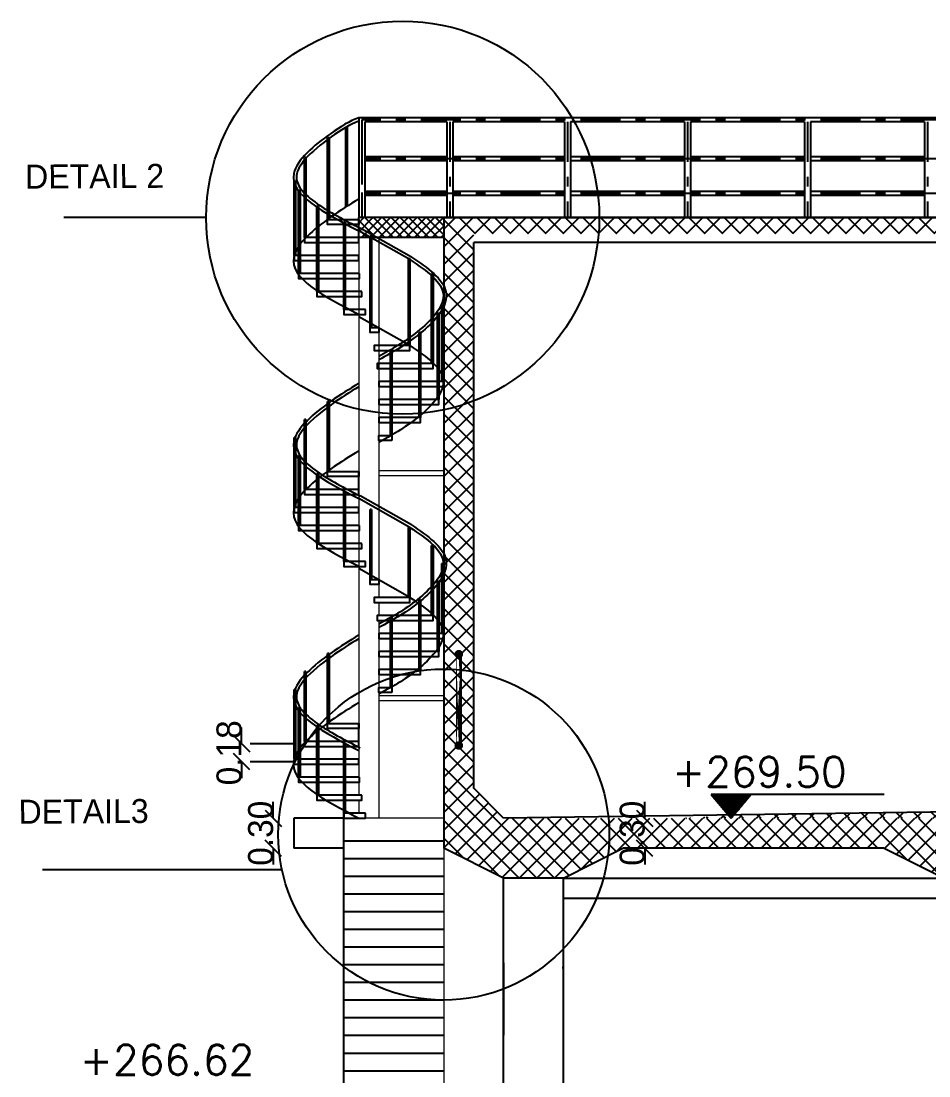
# Model space of a CAD drawing. Extents: x 166525 to 167198, y 178739 to 179747.
# Drawn here: x 166617.33 to 166626.42, y 179279.92 to 179290.48 of the extents above; entities that cross this region are included whole.
import ezdxf

# ---------------------------------------------------------------- set-up
doc = ezdxf.new("R2010")
doc.units = 0
doc.header["$MEASUREMENT"] = 0
for name, pattern in [('AUSGEZOGEN', [0]), ('CENTER', [2, 1.25, -0.25, 0.25, -0.25]), ('STRICHPUNKT2', [0.7, 0.4, -0.15, 0, -0.15])]:
    doc.linetypes.add(name, pattern=pattern)
doc.layers.get('0').update_dxf_attribs({"linetype": 'CONTINUOUS'})
doc.layers.get('DEFPOINTS').update_dxf_attribs({"linetype": 'CONTINUOUS'})
for name, color, linetype in [('3', 4, 'CONTINUOUS'), ('4', 12, 'CONTINUOUS'), ('EBENE0', 7, 'AUSGEZOGEN'), ('FRAME', 2, 'CONTINUOUS'), ('HATCH', 40, 'CONTINUOUS'), ('HATCH-2', 252, 'CONTINUOUS'), ('HATSH', 252, 'CONTINUOUS'), ('Stairs', 231, 'CONTINUOUS'), ('TEXTM', 2, 'CONTINUOUS'), ('TEXTS', 1, 'CONTINUOUS')]:
    doc.layers.add(name, color=color, linetype=linetype)
doc.layers.add('dimentions', color=241, linetype='CONTINUOUS', lineweight=20)
doc.layers.add('LAND CORNERS', color=255, linetype='CONTINUOUS', lineweight=25)
doc.styles.add('ROMANS', font='romans.shx')
doc.dimstyles.new('mais 1-100 plan', dxfattribs={"dimtxt": 0.25, "dimasz": 0.1635, "dimexe": 0.18, "dimexo": 0.0625, "dimgap": 0, "dimtad": 1, "dimzin": 0, "dimdsep": 46, "dimtxsty": 'Standard', "dimblk": 'OBLIQUE', "dimcen": 0, "dimse1": 1, "dimse2": 1, "dimclrd": 8, "dimclrt": 4, "dimadec": 0, "dimazin": 0, "dimtfac": 1, "dimtix": 1, "dimtofl": 0, "dimtmove": 0, "dimatfit": 3, "dimldrblk": 'OBLIQUE', "dimfxl": 0.18, "dimtolj": 1, "dimtzin": 0, "dimarcsym": 0})

# ---------------------------------------------------------------- blocks, each defined once
blk = doc.blocks.new('_OBLIQUE')
at = {"color": 0, "linetype": 'ByBlock'}
blk.add_line((-0.5, -0.5), (0.5, 0.5), dxfattribs=at)
blk = doc.blocks.new('*D415')
at = {"layer": 'DEFPOINTS', "color": 0, "transparency": 16777216}
for p in [(166620.063, 179282.499), (166619.857, 179282.199), (166620.063, 179282.199)]:
    blk.add_point(p, dxfattribs=at)
at = {"layer": 'LAND CORNERS', "color": 8, "lineweight": -2, "transparency": 16777216}
for p, q in [((166619.857, 179282.499), (166619.857, 179282.662)), ((166619.857, 179282.199), (166619.857, 179282.035))]:
    blk.add_line(p, q, dxfattribs=at)
at = {"layer": 'LAND CORNERS', "color": 8, "lineweight": -2, "transparency": 16777216, "xscale": 0.1635000000000001, "yscale": 0.1635000000000001, "zscale": 0.1635000000000001}
for p, rotation in [((166619.857, 179282.499), 270), ((166619.857, 179282.199), 90)]:
    blk.add_blockref('_OBLIQUE', p, dxfattribs=dict(at, rotation=rotation))
at = {"layer": 'LAND CORNERS', "color": 4, "transparency": 16777216, "insert": (166619.732, 179282.349), "char_height": 0.25, "attachment_point": 5, "rotation": 90}
blk.add_mtext('\\A1;0.30', dxfattribs=at)
blk = doc.blocks.new('*D416')
at = {"layer": 'DEFPOINTS', "color": 0, "transparency": 16777216}
for p in [(166619.541, 179283.244), (166619.626, 179283.244), (166619.626, 179283.064)]:
    blk.add_point(p, dxfattribs=at)
at = {"layer": 'LAND CORNERS', "color": 8, "lineweight": -2, "transparency": 16777216}
for p, q in [((166619.541, 179283.244), (166619.541, 179283.407)), ((166619.541, 179283.064), (166619.541, 179282.9))]:
    blk.add_line(p, q, dxfattribs=at)
at = {"layer": 'LAND CORNERS', "color": 8, "lineweight": -2, "transparency": 16777216, "xscale": 0.1635000000000001, "yscale": 0.1635000000000001, "zscale": 0.1635000000000001}
for p, rotation in [((166619.541, 179283.244), 270), ((166619.541, 179283.064), 90)]:
    blk.add_blockref('_OBLIQUE', p, dxfattribs=dict(at, rotation=rotation))
at = {"layer": 'LAND CORNERS', "color": 4, "transparency": 16777216, "insert": (166619.416, 179283.154), "char_height": 0.25, "attachment_point": 5, "rotation": 90}
blk.add_mtext('\\A1;0.18', dxfattribs=at)
blk = doc.blocks.new('A$C4AF0736A')
at = {"layer": 'EBENE0', "color": 3, "linetype": 'AUSGEZOGEN'}
blk.add_line((0, 0), (10.6, 0), dxfattribs=at)
blk = doc.blocks.new('*D417')
at = {"layer": '4', "color": 8, "linetype": 'Continuous', "lineweight": -2, "transparency": 16777216}
for p, q in [((166623.575, 179282.499), (166623.575, 179282.662)), ((166623.575, 179282.199), (166623.575, 179282.035))]:
    blk.add_line(p, q, dxfattribs=at)
at = {"layer": 'DEFPOINTS', "color": 0, "linetype": 'Continuous', "transparency": 16777216}
for p in [(166625.612, 179282.499), (166623.575, 179282.199), (166625.612, 179282.199)]:
    blk.add_point(p, dxfattribs=at)
at = {"layer": '4', "color": 8, "linetype": 'Continuous', "lineweight": -2, "transparency": 16777216, "xscale": 0.1635000000000001, "yscale": 0.1635000000000001, "zscale": 0.1635000000000001}
for p, rotation in [((166623.575, 179282.499), 270), ((166623.575, 179282.199), 90)]:
    blk.add_blockref('_OBLIQUE', p, dxfattribs=dict(at, rotation=rotation))
at = {"layer": '4', "color": 4, "linetype": 'Continuous', "transparency": 16777216, "insert": (166623.45, 179282.349), "char_height": 0.25, "attachment_point": 5, "rotation": 90}
blk.add_mtext('\\A1;0.30', dxfattribs=at)

msp = doc.modelspace()

# ---------------------------------------------------------------- hatches: boundary and pattern name
at = {"layer": '4'}
h = msp.add_hatch(color=2, dxfattribs=at)
edge = h.paths.add_edge_path()
edge.add_arc((166621.71386, 179284.14094), 0.04314, 180, 540, ccw=False)
at = {"layer": '4', "linetype": 'CENTER', "ltscale": 2}
h = msp.add_hatch(dxfattribs=at)
h.set_pattern_fill('PLASTI', color=2, scale=0.05, style=0)
h.set_pattern_definition([(180, (167101.360878, 179579.563999), (0, 0.0125), []), (180, (167101.360878, 179579.565561), (0, 0.0125), []), (180, (167101.360878, 179579.567124), (0, 0.0125), []), (180, (167101.360878, 179579.571811), (0, 0.0125), [])])
edge = h.paths.add_edge_path()
edge.add_line((166621.71447, 179284.1709), (166621.71447, 179284.10826))
edge.add_line((166621.68333, 179284.14311), (166621.74583, 179284.14311))
edge.add_line((166621.73764, 179283.23665), (166621.73764, 179284.13323))
edge.add_line((166621.68764, 179283.23665), (166621.68764, 179284.13323))
edge.add_line((166621.71447, 179283.25697), (166621.71447, 179283.19433))
edge.add_line((166621.68333, 179283.22918), (166621.74583, 179283.22918))
at = {"layer": '4'}
h = msp.add_hatch(color=2, dxfattribs=at)
edge = h.paths.add_edge_path()
edge.add_arc((166621.71386, 179283.22702), 0.04314, 180, 540, ccw=False)
at = {"layer": '4', "linetype": 'Continuous'}
h = msp.add_hatch(dxfattribs=at)
h.set_pattern_fill('ANSI31', color=256, scale=0.01, style=0)
h.set_pattern_definition([(45, (166583.881096, 179173.7402717), (-0.000883883476, 0.000883883476), [])])
h.paths.add_polyline_path([(166624.64051, 179282.73722), (166624.24051, 179282.73722), (166624.44051, 179282.49882)])
at = {"layer": 'HATCH-2'}
h = msp.add_hatch(dxfattribs=at)
h.set_pattern_fill('ANSI37', color=256, scale=0.5, style=0)
h.set_pattern_definition([(45, (160955.915154, 180352.57566), (-0.0441941738, 0.0441941738), []), (135, (160955.915154, 180352.57566), (-0.0441941738, -0.0441941738), [])])
h.paths.add_polyline_path([(166620.71265, 179288.30882), (166620.71265, 179288.50882), (166621.56265, 179288.50882), (166621.56265, 179288.30882)])
at = {"layer": 'HATSH'}
h = msp.add_hatch(dxfattribs=at)
h.set_pattern_fill('ANSI37', color=256, style=0)
h.set_pattern_definition([(45, (14817.36266, 20184.19841), (-0.08838834765, 0.08838834765), []), (135, (14817.36266, 20184.19841), (-0.08838834765, -0.08838834765), [])])
h.paths.add_polyline_path([(166632.16264, 179288.50882), (166621.56264, 179288.50882), (166621.56264, 179286.02837), (166621.86264, 179286.02837), (166621.86264, 179288.34882), (166626.71264, 179288.34882), (166626.71264, 179288.04882), (166627.01264, 179288.04882), (166627.01264, 179288.34882), (166631.86264, 179288.34882), (166631.86264, 179286.02837), (166632.16264, 179286.02837)])
h.paths.add_polyline_path([(166632.16264, 179286.02837), (166631.86264, 179286.02837), (166631.86264, 179285.43876), (166632.16264, 179285.43876), (166632.16264, 179285.63876), (166632.16264, 179285.63876)])
h.paths.add_polyline_path([(166632.16264, 179285.23876), (166632.16264, 179285.43876), (166631.86264, 179285.43876), (166631.86264, 179282.79882), (166631.56264, 179282.49882), (166622.16264, 179282.49882), (166621.86264, 179282.79882), (166621.86264, 179285.23876), (166621.86264, 179285.23876), (166621.86264, 179285.43876), (166621.76264, 179285.43876), (166621.56264, 179285.43876), (166621.56264, 179282.19882), (166622.16264, 179281.89882), (166622.76264, 179281.89882), (166623.36264, 179282.19882), (166625.96264, 179282.19882), (166626.56264, 179281.89882), (166627.16264, 179281.89882), (166627.76264, 179282.19882), (166630.36264, 179282.19882), (166630.96264, 179281.89882), (166631.56264, 179281.89882), (166632.16264, 179282.19882), (166632.16264, 179285.23876)])
h.paths.add_polyline_path([(166621.86264, 179286.02837), (166621.56264, 179286.02837), (166621.56264, 179285.43876), (166621.86264, 179285.43876), (166621.86264, 179285.63876), (166621.86264, 179285.63876)])
h.paths.add_polyline_path([(166628.31957, 179288.28061), (166628.31957, 179288.57704), (166628.54457, 179288.57704), (166628.54457, 179288.28061)], flags=9)
h = msp.add_hatch(dxfattribs=at)
h.set_pattern_fill('ANSI37', color=256, style=0)
h.set_pattern_definition([(45, (14981.68707, 20286.81981), (-0.08838834765, 0.08838834765), []), (135, (14981.68707, 20286.81981), (-0.08838834765, -0.08838834765), [])])
h.paths.add_polyline_path([(166631.69831, 179282.63449), (166624.64415, 179282.53413), (166623.89422, 179282.50013), (166623.89312, 179282.49882), (166631.56264, 179282.49882)])

# ---------------------------------------------------------------- linework, layer by layer
at = {"color": 2, "linetype": 'Continuous'}
for p, q in [((166619.186, 179288.50882), (166617.76328, 179288.50882)), ((166619.9446, 179281.98202), (166617.54933, 179281.98202))]:
    msp.add_line(p, q, dxfattribs=at)
for centre, radius in [((166621.15265, 179288.50882), 1.96665), ((166621.56265, 179282.33582), 1.65628)]:
    msp.add_circle(centre, radius, dxfattribs=at)
at = {"layer": '4', "color": 3, "linetype": 'AUSGEZOGEN'}
for p, q in [((166621.56264, 179288.50882), (166632.16264, 179288.50882)), ((166621.86264, 179282.79882), (166621.86264, 179288.25882)), ((166631.86264, 179288.25882), (166621.86264, 179288.25882)), ((166622.16264, 179282.49882), (166621.86264, 179282.79882)), ((166631.69831, 179282.63449), (166622.16264, 179282.49882)), ((166622.16264, 179281.89882), (166621.56264, 179282.19882)), ((166625.96264, 179282.19882), (166623.36264, 179282.19882)), ((166626.56264, 179281.89882), (166625.96264, 179282.19882)), ((166622.16264, 179280.38472), (166622.16264, 179281.89882)), ((166622.76264, 179280.38593), (166622.76264, 179281.89882))]:
    msp.add_line(p, q, dxfattribs=at)
at = {"layer": '4', "color": 2, "linetype": 'CENTER', "ltscale": 2}
msp.add_line((166621.73764, 179283.23665), (166621.73764, 179284.13323), dxfattribs=at)
at = {"layer": '4', "linetype": 'Continuous'}
for p, q in [((166624.24051, 179282.73722), (166624.44051, 179282.49882)), ((166625.96947, 179282.73722), (166624.24051, 179282.73722)), ((166624.64051, 179282.73722), (166624.44051, 179282.49882))]:
    msp.add_line(p, q, dxfattribs=at)
at = {"layer": '4', "color": 3, "linetype": 'AUSGEZOGEN'}
for points in [[(166622.76264, 179281.89882), (166626.56264, 179281.89882)], [(166622.76265, 179281.69882), (166626.56265, 179281.69882)]]:
    msp.add_lwpolyline(points, dxfattribs=at)
at = {"layer": 'dimentions'}
for p, q in [((166620.71265, 179288.30882), (166620.71265, 179282.90882)), ((166620.91265, 179288.30882), (166620.91265, 179284.70882)), ((166620.91265, 179284.65882), (166620.91265, 179284.52882)), ((166620.91265, 179284.47882), (166620.91265, 179282.49882)), ((166620.71265, 179282.85882), (166620.71265, 179282.72882)), ((166620.71265, 179282.67882), (166620.71265, 179282.54882)), ((166621.56265, 179282.49882), (166620.56265, 179282.49882)), ((166621.56265, 179282.19882), (166621.56265, 179279.50382))]:
    msp.add_line(p, q, dxfattribs=at)
at = {"layer": 'dimentions', "color": 1}
for p, q in [((166621.56265, 179285.97382), (166620.91265, 179285.97382)), ((166621.56265, 179285.92382), (166620.91265, 179285.92382)), ((166621.56265, 179283.72382), (166620.91265, 179283.72382)), ((166621.56265, 179283.67382), (166620.91265, 179283.67382))]:
    msp.add_line(p, q, dxfattribs=at)
at = {"layer": 'EBENE0', "color": 2, "linetype": 'AUSGEZOGEN'}
for p, q in [((166620.71265, 179289.50882), (166620.71265, 179288.50882)), ((166632.13265, 179289.50882), (166620.71265, 179289.50882)), ((166621.65265, 179289.50882), (166621.59265, 179289.50882)), ((166620.77265, 179289.46882), (166620.77265, 179288.50882)), ((166621.59265, 179289.46882), (166620.77265, 179289.46882)), ((166621.59265, 179289.46882), (166621.59265, 179288.50882)), ((166621.65265, 179289.46882), (166621.65265, 179288.50882)), ((166622.77265, 179289.46882), (166621.65265, 179289.46882)), ((166622.77265, 179289.46882), (166622.77265, 179288.50882)), ((166622.83265, 179289.46882), (166622.83265, 179288.50882)), ((166623.97265, 179289.46882), (166622.83265, 179289.46882)), ((166623.97265, 179289.46882), (166623.97265, 179288.50882)), ((166624.03265, 179289.46882), (166624.03265, 179288.50882)), ((166625.17265, 179289.46882), (166624.03265, 179289.46882)), ((166625.17265, 179289.46882), (166625.17265, 179288.50882)), ((166625.23265, 179289.46882), (166625.23265, 179288.50882)), ((166626.37265, 179289.46882), (166625.23265, 179289.46882)), ((166626.37265, 179289.46882), (166626.37265, 179288.50882)), ((166620.71265, 179289.34882), (166620.71265, 179288.50882)), ((166620.77265, 179289.30882), (166620.77265, 179288.50882)), ((166621.59265, 179289.11882), (166620.77265, 179289.11882)), ((166621.59265, 179289.07882), (166620.77265, 179289.07882)), ((166622.77265, 179289.11882), (166621.65265, 179289.11882)), ((166622.77265, 179289.07882), (166621.65265, 179289.07882)), ((166623.97265, 179289.11882), (166622.83265, 179289.11882)), ((166623.97265, 179289.07882), (166622.83265, 179289.07882)), ((166625.17265, 179289.11882), (166624.03265, 179289.11882)), ((166625.17265, 179289.07882), (166624.03265, 179289.07882)), ((166626.37265, 179289.11882), (166625.23265, 179289.11882)), ((166626.37265, 179289.07882), (166625.23265, 179289.07882)), ((166621.59265, 179288.76882), (166620.77265, 179288.76882)), ((166622.77265, 179288.76882), (166621.65265, 179288.76882)), ((166623.97265, 179288.76882), (166622.83265, 179288.76882)), ((166625.17265, 179288.76882), (166624.03265, 179288.76882)), ((166626.37265, 179288.76882), (166625.23265, 179288.76882)), ((166621.59265, 179288.72882), (166620.77265, 179288.72882)), ((166622.77265, 179288.72882), (166621.65265, 179288.72882)), ((166623.97265, 179288.72882), (166622.83265, 179288.72882)), ((166625.17265, 179288.72882), (166624.03265, 179288.72882)), ((166626.37265, 179288.72882), (166625.23265, 179288.72882))]:
    msp.add_line(p, q, dxfattribs=at)
at = {"layer": 'EBENE0', "color": 1, "linetype": 'STRICHPUNKT2'}
for p, q in [((166620.74265, 179289.48882), (166620.74265, 179288.50882)), ((166632.13265, 179289.48882), (166620.74265, 179289.48882)), ((166621.62265, 179289.46882), (166621.62265, 179288.50882)), ((166622.80265, 179289.46882), (166622.80265, 179288.50882)), ((166624.00265, 179289.46882), (166624.00265, 179288.50882)), ((166625.20265, 179289.46882), (166625.20265, 179288.50882)), ((166626.40265, 179289.46882), (166626.40265, 179288.50882)), ((166620.74265, 179289.30882), (166620.74265, 179288.50882)), ((166632.13265, 179289.09882), (166620.77265, 179289.09882)), ((166632.13265, 179288.74882), (166620.77265, 179288.74882))]:
    msp.add_line(p, q, dxfattribs=at)
at = {"layer": 'EBENE0', "color": 3, "linetype": 'AUSGEZOGEN'}
for p, q in [((166621.59265, 179288.50882), (166620.71265, 179288.50882)), ((166632.16265, 179288.50882), (166621.56265, 179288.50882)), ((166621.56265, 179288.50882), (166621.56265, 179282.19882)), ((166621.56265, 179288.50882), (166621.56265, 179282.19882)), ((166621.56265, 179288.50882), (166621.56265, 179282.19882)), ((166621.56265, 179288.50882), (166621.56265, 179282.19882)), ((166621.56265, 179288.50882), (166621.56265, 179282.19882)), ((166621.56265, 179288.50882), (166621.56265, 179282.19882)), ((166632.16265, 179288.50882), (166621.56265, 179288.50882)), ((166621.56265, 179288.30882), (166620.71265, 179288.30882)), ((166620.56265, 179282.49882), (166620.06265, 179282.49882)), ((166620.06265, 179282.49882), (166620.06265, 179282.19882)), ((166620.56265, 179282.19882), (166620.06265, 179282.19882)), ((166622.16265, 179281.89882), (166621.56265, 179282.19882)), ((166622.16265, 179281.89882), (166621.56265, 179282.19882)), ((166622.16265, 179281.89882), (166621.56265, 179282.19882)), ((166623.36264, 179282.19882), (166622.76264, 179281.89557)), ((166622.76264, 179281.89882), (166622.16264, 179281.89882)), ((166622.16265, 179266.49882), (166622.16265, 179281.89882)), ((166622.16265, 179266.49882), (166622.16265, 179281.89882)), ((166622.16265, 179280.38593), (166622.16265, 179281.89882)), ((166622.16265, 179280.32882), (166622.16265, 179281.89882)), ((166622.16265, 179280.32882), (166622.16265, 179281.89882)), ((166622.16265, 179280.38593), (166622.16265, 179281.89882)), ((166622.76265, 179280.09882), (166622.76265, 179281.69882)), ((166622.76265, 179278.34882), (166622.76265, 179280.17444))]:
    msp.add_line(p, q, dxfattribs=at)
at = {"layer": 'FRAME'}
for p, q in [((166620.71265, 179288.30882), (166620.71265, 179288.48882)), ((166620.71265, 179285.78882), (166620.71265, 179285.96882)), ((166620.71265, 179283.26882), (166620.71265, 179283.44882))]:
    msp.add_line(p, q, dxfattribs=at)
for points in [[(166620.40011, 179288.48882), (166620.71265, 179288.48882), (166620.71265, 179288.43882), (166620.40011, 179288.43882)], [(166620.71265, 179288.30882), (166620.1692, 179288.30882), (166620.1692, 179288.25882), (166620.71265, 179288.25882)], [(166620.71306, 179288.12882), (166620.06573, 179288.12882), (166620.06573, 179288.07882), (166620.71306, 179288.07882)], [(166620.71899, 179287.94882), (166620.1102, 179287.94882), (166620.1102, 179287.89882), (166620.71899, 179287.89882)], [(166620.74347, 179287.76882), (166620.29379, 179287.76882), (166620.29379, 179287.71882), (166620.74347, 179287.71882)], [(166620.78165, 179287.58882), (166620.56245, 179287.58882), (166620.56245, 179287.53882), (166620.78165, 179287.53882)], [(166620.82597, 179287.40882), (166620.91265, 179287.40882), (166620.91265, 179287.35882), (166620.82597, 179287.35882)], [(166621.22518, 179287.22882), (166620.86765, 179287.22882), (166620.86765, 179287.17882), (166621.22518, 179287.17882)], [(166621.45609, 179287.04882), (166620.89844, 179287.04882), (166620.89844, 179286.99882), (166621.45609, 179286.99882)], [(166621.55956, 179286.86882), (166620.91265, 179286.86882), (166620.91265, 179286.81882), (166621.55956, 179286.81882)], [(166621.51509, 179286.68882), (166620.91265, 179286.68882), (166620.91265, 179286.63882), (166621.51509, 179286.63882)], [(166621.3315, 179286.50882), (166620.91265, 179286.50882), (166620.91265, 179286.45882), (166621.3315, 179286.45882)], [(166621.04514, 179286.27882), (166620.91265, 179286.27882), (166620.91265, 179286.32882), (166621.04514, 179286.32882)], [(166620.40011, 179285.96882), (166620.71265, 179285.96882), (166620.71265, 179285.91882), (166620.40011, 179285.91882)], [(166620.71265, 179285.78882), (166620.1692, 179285.78882), (166620.1692, 179285.73882), (166620.71265, 179285.73882)], [(166620.71306, 179285.60882), (166620.06573, 179285.60882), (166620.06573, 179285.55882), (166620.71306, 179285.55882)], [(166620.71899, 179285.42882), (166620.1102, 179285.42882), (166620.1102, 179285.37882), (166620.71899, 179285.37882)], [(166620.74347, 179285.24882), (166620.29379, 179285.24882), (166620.29379, 179285.19882), (166620.74347, 179285.19882)], [(166620.78165, 179285.06882), (166620.56245, 179285.06882), (166620.56245, 179285.01882), (166620.78165, 179285.01882)], [(166620.82597, 179284.88882), (166620.91265, 179284.88882), (166620.91265, 179284.83882), (166620.82597, 179284.83882)], [(166621.22518, 179284.70882), (166620.86765, 179284.70882), (166620.86765, 179284.65882), (166621.22518, 179284.65882)], [(166621.45609, 179284.52882), (166620.89844, 179284.52882), (166620.89844, 179284.47882), (166621.45609, 179284.47882)], [(166621.55956, 179284.34882), (166620.91265, 179284.34882), (166620.91265, 179284.29882), (166621.55956, 179284.29882)], [(166621.51509, 179284.16882), (166620.91265, 179284.16882), (166620.91265, 179284.11882), (166621.51509, 179284.11882)], [(166621.3315, 179283.98882), (166620.91265, 179283.98882), (166620.91265, 179283.93882), (166621.3315, 179283.93882)], [(166621.04514, 179283.75882), (166620.91265, 179283.75882), (166620.91265, 179283.80882), (166621.04514, 179283.80882)], [(166620.40011, 179283.44882), (166620.71265, 179283.44882), (166620.71265, 179283.39882), (166620.40011, 179283.39882)], [(166620.71265, 179283.26882), (166620.1692, 179283.26882), (166620.1692, 179283.21882), (166620.71265, 179283.21882)], [(166620.71306, 179283.08882), (166620.06573, 179283.08882), (166620.06573, 179283.03882), (166620.71306, 179283.03882)], [(166620.71899, 179282.90882), (166620.1102, 179282.90882), (166620.1102, 179282.85882), (166620.71899, 179282.85882)], [(166620.74347, 179282.72882), (166620.29379, 179282.72882), (166620.29379, 179282.67882), (166620.74347, 179282.67882)], [(166620.78165, 179282.54882), (166620.56245, 179282.54882), (166620.56245, 179282.49882), (166620.78165, 179282.49882)]]:
    msp.add_lwpolyline(points, close=True, dxfattribs=at)
at = {"layer": 'HATCH'}
for p, q in [((166620.58281, 179288.6147), (166620.58281, 179289.41261)), ((166620.59781, 179289.42112), (166620.59781, 179288.62413)), ((166620.40011, 179288.48882), (166620.40011, 179289.30854)), ((166620.41511, 179289.3079), (166620.40011, 179289.3079)), ((166620.41511, 179289.30854), (166620.41511, 179288.48882)), ((166620.1692, 179288.30882), (166620.1692, 179289.11134)), ((166620.1842, 179289.1107), (166620.1692, 179289.1107)), ((166620.1842, 179289.11134), (166620.1842, 179288.30882)), ((166620.06573, 179288.12882), (166620.06573, 179288.87764)), ((166620.08073, 179288.87701), (166620.06573, 179288.87701)), ((166620.08073, 179288.87764), (166620.08073, 179288.12882)), ((166620.1102, 179287.94882), (166620.1102, 179288.7823)), ((166620.1252, 179288.78166), (166620.1102, 179288.78166)), ((166620.1252, 179288.7823), (166620.1252, 179287.94882)), ((166620.29379, 179287.76882), (166620.29379, 179288.62194)), ((166620.30879, 179288.6213), (166620.29379, 179288.6213)), ((166620.30879, 179288.62194), (166620.30879, 179287.76882)), ((166620.56245, 179287.58882), (166620.56245, 179288.46418)), ((166620.57745, 179288.46354), (166620.56245, 179288.46354)), ((166620.57745, 179288.46418), (166620.57745, 179287.58882)), ((166620.71265, 179288.30882), (166620.71265, 179288.50882)), ((166621.22518, 179288.08882), (166620.71265, 179288.3777)), ((166621.24209, 179288.1136), (166620.72643, 179288.40435)), ((166620.82597, 179287.40882), (166620.82597, 179288.32544)), ((166620.84097, 179288.3248), (166620.82597, 179288.3248)), ((166620.84097, 179288.32544), (166620.84097, 179287.40882)), ((166621.21018, 179287.22882), (166621.21018, 179288.09886)), ((166621.22518, 179288.09886), (166621.22518, 179287.22882)), ((166621.22518, 179288.09822), (166621.21018, 179288.09822)), ((166621.44109, 179287.04882), (166621.44109, 179287.94818)), ((166621.45609, 179287.94754), (166621.44109, 179287.94754)), ((166621.45609, 179287.94818), (166621.45609, 179287.04882)), ((166621.54456, 179286.86882), (166621.54456, 179287.6295)), ((166621.55956, 179287.62886), (166621.54456, 179287.62886)), ((166621.55956, 179287.6295), (166621.55956, 179286.86882)), ((166621.22518, 179287.22882), (166620.71265, 179287.5177)), ((166621.50009, 179286.68882), (166621.50009, 179287.55067)), ((166621.51509, 179287.55003), (166621.50009, 179287.55003)), ((166621.51509, 179287.55067), (166621.51509, 179286.68882)), ((166621.3165, 179286.50882), (166621.3165, 179287.36105)), ((166621.3315, 179287.36042), (166621.3165, 179287.36042)), ((166621.3315, 179287.36105), (166621.3315, 179286.50882)), ((166621.03014, 179286.32882), (166621.03014, 179287.16683)), ((166621.04514, 179287.16619), (166621.03014, 179287.16619)), ((166621.04514, 179287.16683), (166621.04514, 179286.32882)), ((166620.40011, 179285.96882), (166620.40011, 179286.66882)), ((166620.41511, 179286.66818), (166620.40011, 179286.66818)), ((166620.41511, 179286.66882), (166620.41511, 179285.96882)), ((166620.1692, 179285.78882), (166620.1692, 179286.48882)), ((166620.1842, 179286.48818), (166620.1692, 179286.48818)), ((166620.1842, 179286.48882), (166620.1842, 179285.78882)), ((166620.06573, 179285.60882), (166620.06573, 179286.30882)), ((166620.08073, 179286.30818), (166620.06573, 179286.30818)), ((166620.08073, 179286.30882), (166620.08073, 179285.60882)), ((166620.1102, 179285.42882), (166620.1102, 179286.12882)), ((166620.1252, 179286.12818), (166620.1102, 179286.12818)), ((166620.1252, 179286.12882), (166620.1252, 179285.42882)), ((166620.29379, 179285.24882), (166620.29379, 179285.94882)), ((166620.30879, 179285.94818), (166620.29379, 179285.94818)), ((166620.30879, 179285.94882), (166620.30879, 179285.24882)), ((166620.56245, 179285.06882), (166620.56245, 179285.76882)), ((166620.57745, 179285.76818), (166620.56245, 179285.76818)), ((166620.57745, 179285.76882), (166620.57745, 179285.06882)), ((166621.22518, 179285.40882), (166620.71265, 179285.6977)), ((166621.24209, 179285.4336), (166620.72643, 179285.72435)), ((166620.82597, 179284.88882), (166620.82597, 179285.58882)), ((166620.84097, 179285.58818), (166620.82597, 179285.58818)), ((166620.84097, 179285.58882), (166620.84097, 179284.88882)), ((166621.21018, 179284.70882), (166621.21018, 179285.40882)), ((166621.22518, 179285.40818), (166621.21018, 179285.40818)), ((166621.22518, 179285.40882), (166621.22518, 179284.70882)), ((166621.44109, 179284.52882), (166621.44109, 179285.22882)), ((166621.45609, 179285.22818), (166621.44109, 179285.22818)), ((166621.45609, 179285.22882), (166621.45609, 179284.52882)), ((166621.54456, 179284.34882), (166621.54456, 179285.04882)), ((166621.55956, 179285.04818), (166621.54456, 179285.04818)), ((166621.55956, 179285.04882), (166621.55956, 179284.34882)), ((166621.22518, 179284.70882), (166620.71265, 179284.9977)), ((166621.50009, 179284.16882), (166621.50009, 179284.86882)), ((166621.51509, 179284.86818), (166621.50009, 179284.86818)), ((166621.51509, 179284.86882), (166621.51509, 179284.16882)), ((166621.3165, 179283.98882), (166621.3165, 179284.68882)), ((166621.3315, 179284.68818), (166621.3165, 179284.68818)), ((166621.3315, 179284.68882), (166621.3315, 179283.98882)), ((166621.03014, 179283.80882), (166621.03014, 179284.50882)), ((166621.04514, 179284.50818), (166621.03014, 179284.50818)), ((166621.04514, 179284.50882), (166621.04514, 179283.80882)), ((166620.40011, 179283.44882), (166620.40011, 179284.14882)), ((166620.41511, 179284.14818), (166620.40011, 179284.14818)), ((166620.41511, 179284.14882), (166620.41511, 179283.44882)), ((166620.1692, 179283.26882), (166620.1692, 179283.96882)), ((166620.1842, 179283.96818), (166620.1692, 179283.96818)), ((166620.1842, 179283.96882), (166620.1842, 179283.26882)), ((166620.06573, 179283.08882), (166620.06573, 179283.78882)), ((166620.08073, 179283.78818), (166620.06573, 179283.78818)), ((166620.08073, 179283.78882), (166620.08073, 179283.08882)), ((166620.1102, 179282.90882), (166620.1102, 179283.60882)), ((166620.1252, 179283.60818), (166620.1102, 179283.60818)), ((166620.1252, 179283.60882), (166620.1252, 179282.90882)), ((166620.29379, 179282.72882), (166620.29379, 179283.42882)), ((166620.30879, 179283.42818), (166620.29379, 179283.42818)), ((166620.30879, 179283.42882), (166620.30879, 179282.72882)), ((166620.06573, 179283.24382), (166619.62601, 179283.24382)), ((166620.56245, 179282.54882), (166620.56245, 179283.24882)), ((166620.57745, 179283.24818), (166620.56245, 179283.24818)), ((166620.57745, 179283.24882), (166620.57745, 179282.54882)), ((166620.06573, 179283.06382), (166619.62601, 179283.06382))]:
    msp.add_line(p, q, dxfattribs=at)
for points, knots in [([(166620.71265, 179289.50882), (166620.6213, 179289.47666), (166620.37562, 179289.32321), (166619.8038, 179288.84791), (166620.36644, 179288.55682), (166620.71265, 179288.3777)], [1.63120079, 1.63120079, 1.63120079, 1.63120079, 1.95941671, 2.50114177, 3.36770127, 3.36770127, 3.36770127, 3.36770127]), ([(166620.71265, 179289.47405), (166620.62307, 179289.44246), (166620.53223, 179289.38515), (166620.33873, 179289.24644), (166620.23812, 179289.16567), (166620.12408, 179289.03099), (166620.09476, 179288.97732), (166620.08509, 179288.88401), (166620.10136, 179288.83884), (166620.17343, 179288.74361), (166620.22915, 179288.69524), (166620.41545, 179288.56541), (166620.57054, 179288.485), (166620.72643, 179288.40435)], [1.64922377, 1.64922377, 1.64922377, 1.64922377, 1.97260353, 1.97260353, 2.29744616, 2.29744616, 2.52413426, 2.52413426, 2.75082237, 2.75082237, 2.97751047, 2.97751047, 3.36770127, 3.36770127, 3.36770127, 3.36770127]), ([(166620.71265, 179288.69315), (166620.6213, 179288.64023), (166620.37562, 179288.48678), (166619.8038, 179288.01148), (166620.36644, 179287.72039), (166620.71265, 179287.54127)], [1.63120079, 1.63120079, 1.63120079, 1.63120079, 1.95941671, 2.50114177, 3.36770127, 3.36770127, 3.36770127, 3.36770127]), ([(166621.24209, 179288.1136), (166621.32051, 179288.06009), (166621.39985, 179288.00614), (166621.52415, 179287.89316), (166621.57182, 179287.83396), (166621.59956, 179287.69599), (166621.57249, 179287.62335), (166621.48196, 179287.49087), (166621.41826, 179287.42794), (166621.20252, 179287.24469), (166621.05508, 179287.16382), (166620.91265, 179287.08647)], [0, 0, 0, 0, 0.23189792, 0.23189792, 0.45374783, 0.45374783, 0.67559775, 0.67559775, 0.89744766, 0.89744766, 1.40822134, 1.40822134, 1.40822134, 1.40822134]), ([(166621.22518, 179288.08882), (166621.39134, 179287.97545), (166621.7073, 179287.75986), (166621.29425, 179287.33188), (166621.03999, 179287.18988), (166620.91265, 179287.12061)], [0, 0, 0, 0, 0.49133471, 0.93427365, 1.3910819, 1.3910819, 1.3910819, 1.3910819]), ([(166621.22518, 179287.22882), (166621.39134, 179287.11545), (166621.7073, 179286.89986), (166621.29425, 179286.47188), (166621.03999, 179286.32988), (166620.91265, 179286.26061)], [0, 0, 0, 0, 0.49133471, 0.93427365, 1.3910819, 1.3910819, 1.3910819, 1.3910819]), ([(166620.71265, 179286.84958), (166620.6213, 179286.79666), (166620.37562, 179286.64321), (166619.8038, 179286.16791), (166620.36644, 179285.87682), (166620.71265, 179285.6977)], [1.63120079, 1.63120079, 1.63120079, 1.63120079, 1.95941671, 2.50114177, 3.36770127, 3.36770127, 3.36770127, 3.36770127]), ([(166620.71265, 179286.81481), (166620.62307, 179286.76246), (166620.53223, 179286.70515), (166620.33873, 179286.56644), (166620.23812, 179286.48567), (166620.12408, 179286.35099), (166620.09476, 179286.29732), (166620.08509, 179286.20401), (166620.10136, 179286.15884), (166620.17343, 179286.06361), (166620.22915, 179286.01524), (166620.41545, 179285.88541), (166620.57054, 179285.805), (166620.72643, 179285.72435)], [1.64922377, 1.64922377, 1.64922377, 1.64922377, 1.97260353, 1.97260353, 2.29744616, 2.29744616, 2.52413426, 2.52413426, 2.75082237, 2.75082237, 2.97751047, 2.97751047, 3.36770127, 3.36770127, 3.36770127, 3.36770127]), ([(166620.71265, 179286.17315), (166620.6213, 179286.12023), (166620.37562, 179285.96678), (166619.8038, 179285.49148), (166620.36644, 179285.20039), (166620.71265, 179285.02127)], [1.63120079, 1.63120079, 1.63120079, 1.63120079, 1.95941671, 2.50114177, 3.36770127, 3.36770127, 3.36770127, 3.36770127]), ([(166621.24209, 179285.4336), (166621.32051, 179285.38009), (166621.39985, 179285.32614), (166621.52415, 179285.21316), (166621.57182, 179285.15396), (166621.59956, 179285.01599), (166621.57249, 179284.94335), (166621.48196, 179284.81087), (166621.41826, 179284.74794), (166621.20252, 179284.56469), (166621.05508, 179284.48382), (166620.91265, 179284.40647)], [0, 0, 0, 0, 0.23189792, 0.23189792, 0.45374783, 0.45374783, 0.67559775, 0.67559775, 0.89744766, 0.89744766, 1.40822134, 1.40822134, 1.40822134, 1.40822134]), ([(166621.22518, 179285.40882), (166621.39134, 179285.29545), (166621.7073, 179285.07986), (166621.29425, 179284.65188), (166621.03999, 179284.50988), (166620.91265, 179284.44061)], [0, 0, 0, 0, 0.49133471, 0.93427365, 1.3910819, 1.3910819, 1.3910819, 1.3910819]), ([(166621.22518, 179284.70882), (166621.39134, 179284.59545), (166621.7073, 179284.37986), (166621.29425, 179283.95188), (166621.03999, 179283.80988), (166620.91265, 179283.74061)], [0, 0, 0, 0, 0.49133471, 0.93427365, 1.3910819, 1.3910819, 1.3910819, 1.3910819]), ([(166620.71265, 179284.32958), (166620.6213, 179284.27666), (166620.37562, 179284.12321), (166619.8038, 179283.64791), (166620.36644, 179283.35682), (166620.71265, 179283.1777)], [1.63120079, 1.63120079, 1.63120079, 1.63120079, 1.95941671, 2.50114177, 3.36770127, 3.36770127, 3.36770127, 3.36770127]), ([(166620.71265, 179284.29481), (166620.62307, 179284.24246), (166620.53223, 179284.18515), (166620.33873, 179284.04644), (166620.23812, 179283.96567), (166620.12408, 179283.83099), (166620.09476, 179283.77732), (166620.08509, 179283.68401), (166620.10136, 179283.63884), (166620.17343, 179283.54361), (166620.22915, 179283.49524), (166620.41545, 179283.36541), (166620.57054, 179283.285), (166620.72643, 179283.20435)], [1.64922377, 1.64922377, 1.64922377, 1.64922377, 1.97260353, 1.97260353, 2.29744616, 2.29744616, 2.52413426, 2.52413426, 2.75082237, 2.75082237, 2.97751047, 2.97751047, 3.36770127, 3.36770127, 3.36770127, 3.36770127]), ([(166620.71265, 179283.65315), (166620.6213, 179283.60023), (166620.37562, 179283.44678), (166619.8038, 179282.97148), (166620.36644, 179282.68039), (166620.71265, 179282.50127)], [1.63120079, 1.63120079, 1.63120079, 1.63120079, 1.95941671, 2.50114177, 3.36770127, 3.36770127, 3.36770127, 3.36770127])]:
    msp.add_open_spline(points, degree=3, knots=knots, dxfattribs=at)
at = {"layer": 'Stairs'}
for p, q in [((166620.56265, 179279.50382), (166620.56265, 179282.59882)), ((166622.16265, 179281.05382), (166622.16265, 179280.32882)), ((166622.16265, 179281.05382), (166622.16265, 179280.32882)), ((166622.76094, 179281.00382), (166622.74763, 179281.00382))]:
    msp.add_line(p, q, dxfattribs=at)
at = {"layer": 'TEXTS', "color": 2}
for p, q in [((166621.56265, 179282.27082), (166620.56265, 179282.27082)), ((166621.56265, 179282.09382), (166620.56265, 179282.09382)), ((166621.56265, 179281.91682), (166620.56265, 179281.91682)), ((166621.56265, 179281.73982), (166620.56265, 179281.73982)), ((166621.56265, 179281.56282), (166620.56265, 179281.56282)), ((166621.56265, 179281.38582), (166620.56265, 179281.38582)), ((166621.56265, 179281.20882), (166620.56265, 179281.20882)), ((166621.56265, 179281.03182), (166620.56265, 179281.03182)), ((166621.56265, 179280.85482), (166620.56265, 179280.85482)), ((166621.56265, 179280.67782), (166620.56265, 179280.67782)), ((166621.56265, 179280.50082), (166620.56265, 179280.50082)), ((166621.56265, 179280.32382), (166620.56265, 179280.32382)), ((166621.56265, 179280.14682), (166620.56265, 179280.14682)), ((166621.56265, 179279.96982), (166620.56265, 179279.96982))]:
    msp.add_line(p, q, dxfattribs=at)

# ---------------------------------------------------------------- block references
at = {"layer": 'LAND CORNERS'}
msp.add_blockref('A$C4AF0736A', (166621.56265, 179288.50882), dxfattribs=at)

# ---------------------------------------------------------------- texts
at = {"layer": '3', "color": 7, "linetype": 'Continuous', "style": 'ROMANS'}
for s, p in [('+269.50', (166623.84593, 179282.81409)), ('+266.62', (166617.91965, 179279.93071))]:
    msp.add_text(s, height=0.3, dxfattribs=at).set_placement(p)
at = {"layer": 'TEXTM', "color": 4}
for s, p in [('DETAIL 2', (166617.37492, 179288.79879)), ('DETAIL3', (166617.30943, 179282.44391))]:
    msp.add_text(s, height=0.24, rotation=0.360658, dxfattribs=at).set_placement(p)

# ---------------------------------------------------------------- dimensions: what is measured, and where the dimension line sits
at = {"layer": '4', "color": 2, "linetype": 'Continuous'}
dim = msp.add_linear_dim(base=(166623.57548, 179282.19882), p1=(166625.61237, 179282.49882), p2=(166625.61237, 179282.19882), angle=90, dimstyle='mais 1-100 plan', override={"dimfxlon": 1, "dimarcsym": 1}, dxfattribs=at)
dim.commit()
dim.dimension.update_dxf_attribs({"geometry": '*D417', "text_midpoint": (166623.45048, 179282.34882)})
at = {"layer": 'LAND CORNERS'}
for p1, p2, distance, picture, middle in [((166619.62601, 179283.06382), (166619.62601, 179283.24382), 0.08508, '*D416', (166619.41593, 179283.15382)), ((166620.06265, 179282.49882), (166620.06265, 179282.19882), -0.20541, '*D415', (166619.73223, 179282.34882))]:
    dim = msp.add_aligned_dim(p1=p1, p2=p2, distance=distance, dimstyle='mais 1-100 plan', override={"dimfxlon": 1, "dimarcsym": 1}, dxfattribs=at)
    dim.commit()
    dim.dimension.update_dxf_attribs({"geometry": picture, "text_midpoint": middle})

doc.saveas('drawing.dxf')
